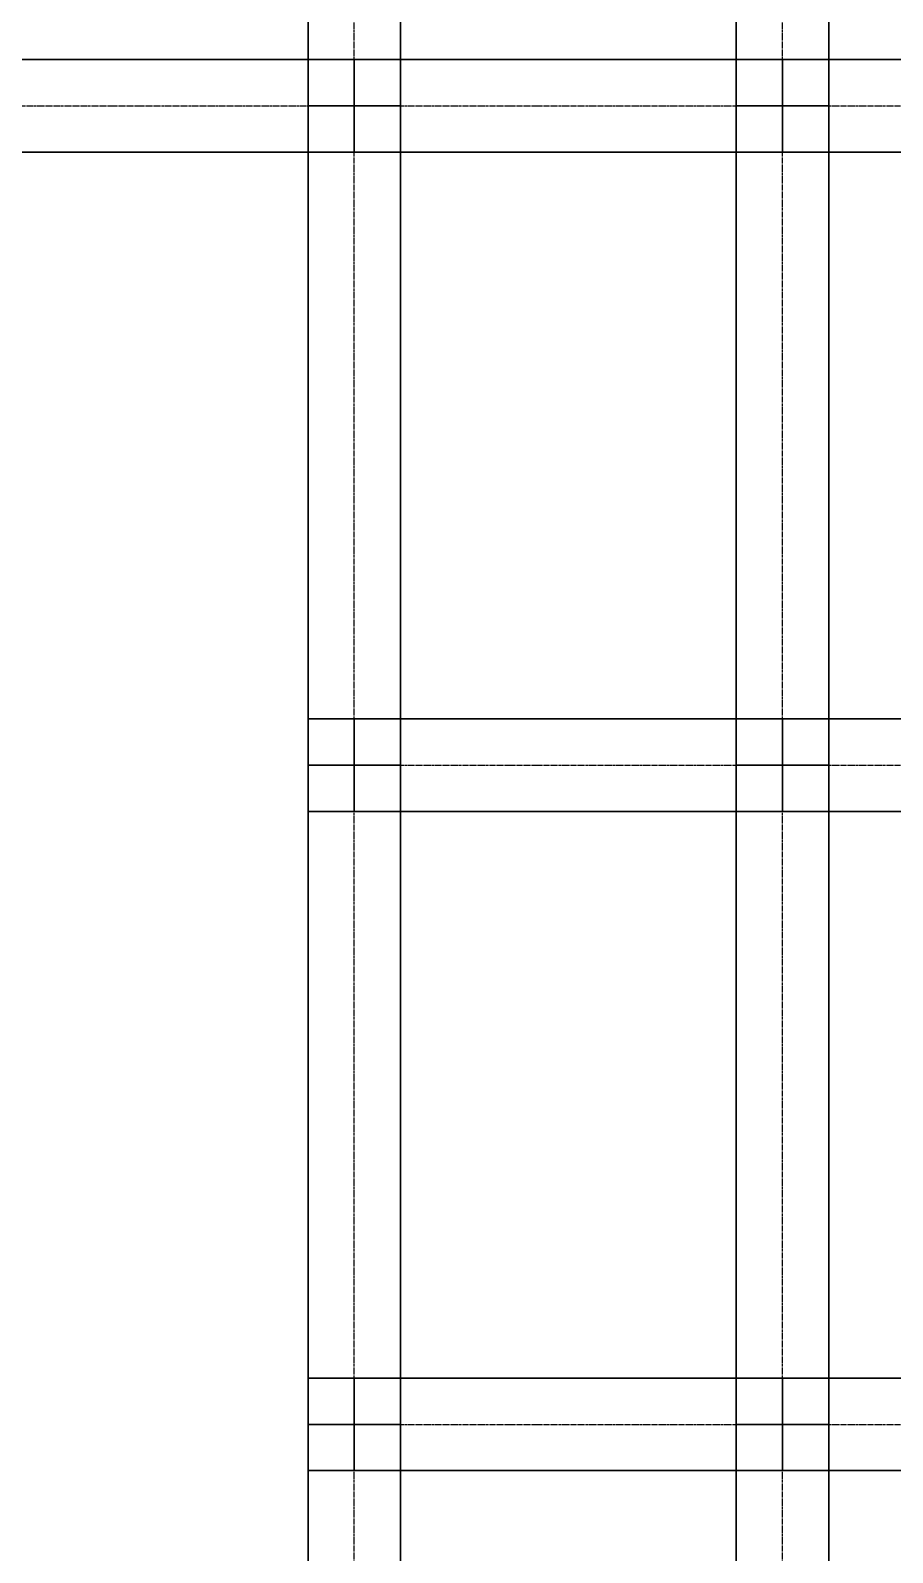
# Model space of a CAD drawing. Extents: x -12 to 2097, y 100 to 3117.
# Drawn here: x 1650 to 1873.5, y 2362.7 to 2757.5 of the extents above; entities that cross this region are included whole.
import ezdxf

# ---------------------------------------------------------------- set-up
doc = ezdxf.new("R2010")
doc.units = 0
doc.header["$MEASUREMENT"] = 0
doc.linetypes.add('Center', pattern=[2, 1.25, -0.25, 0.25, -0.25])
for name, color, linetype in [('BEAM', 5, 'CONTINUOUS'), ('CENTERLINES', 7, 'CONTINUOUS'), ('COLS', 5, 'CONTINUOUS')]:
    doc.layers.add(name, color=color, linetype=linetype)

msp = doc.modelspace()

# ---------------------------------------------------------------- linework, layer by layer
at = {"layer": 'BEAM', "color": 5, "linetype": 'CONTINUOUS'}
for points in [[(1722, 2737.92, 600), (1722, 2737.92, 624), (1722, 2908.92, 624), (1722, 2908.92, 600)], [(1722, 2737.92, 624), (1746, 2737.92, 624), (1746, 2908.92, 624), (1722, 2908.92, 624)], [(1746, 2737.92, 600), (1722, 2737.92, 600), (1722, 2908.92, 600), (1746, 2908.92, 600)], [(1722, 2737.92, 468), (1722, 2737.92, 492), (1722, 2908.92, 492), (1722, 2908.92, 468)], [(1722, 2737.92, 492), (1746, 2737.92, 492), (1746, 2908.92, 492), (1722, 2908.92, 492)], [(1746, 2737.92, 468), (1722, 2737.92, 468), (1722, 2908.92, 468), (1746, 2908.92, 468)], [(1722, 2737.92, 336), (1722, 2737.92, 360), (1722, 2908.92, 360), (1722, 2908.92, 336)], [(1722, 2737.92, 360), (1746, 2737.92, 360), (1746, 2908.92, 360), (1722, 2908.92, 360)], [(1746, 2737.92, 336), (1722, 2737.92, 336), (1722, 2908.92, 336), (1746, 2908.92, 336)], [(1722, 2737.92, 204), (1722, 2737.92, 228), (1722, 2908.92, 228), (1722, 2908.92, 204)], [(1722, 2737.92, 228), (1746, 2737.92, 228), (1746, 2908.92, 228), (1722, 2908.92, 228)], [(1746, 2737.92, 204), (1722, 2737.92, 204), (1722, 2908.92, 204), (1746, 2908.92, 204)], [(1722, 2737.92, 60), (1722, 2737.92, 84), (1722, 2908.92, 84), (1722, 2908.92, 60)], [(1722, 2737.92, 84), (1746, 2737.92, 84), (1746, 2908.92, 84), (1722, 2908.92, 84)], [(1746, 2737.92, 60), (1722, 2737.92, 60), (1722, 2908.92, 60), (1746, 2908.92, 60)], [(1746, 2737.92, 624), (1746, 2737.92, 600), (1746, 2908.92, 600), (1746, 2908.92, 624)], [(1746, 2737.92, 492), (1746, 2737.92, 468), (1746, 2908.92, 468), (1746, 2908.92, 492)], [(1746, 2737.92, 360), (1746, 2737.92, 336), (1746, 2908.92, 336), (1746, 2908.92, 360)], [(1746, 2737.92, 228), (1746, 2737.92, 204), (1746, 2908.92, 204), (1746, 2908.92, 228)], [(1746, 2737.92, 84), (1746, 2737.92, 60), (1746, 2908.92, 60), (1746, 2908.92, 84)], [(1833, 2737.92, 600), (1833, 2737.92, 624), (1833, 2908.92, 624), (1833, 2908.92, 600)], [(1833, 2737.92, 624), (1857, 2737.92, 624), (1857, 2908.92, 624), (1833, 2908.92, 624)], [(1857, 2737.92, 600), (1833, 2737.92, 600), (1833, 2908.92, 600), (1857, 2908.92, 600)], [(1833, 2737.92, 468), (1833, 2737.92, 492), (1833, 2908.92, 492), (1833, 2908.92, 468)], [(1833, 2737.92, 492), (1857, 2737.92, 492), (1857, 2908.92, 492), (1833, 2908.92, 492)], [(1857, 2737.92, 468), (1833, 2737.92, 468), (1833, 2908.92, 468), (1857, 2908.92, 468)], [(1833, 2737.92, 336), (1833, 2737.92, 360), (1833, 2908.92, 360), (1833, 2908.92, 336)], [(1833, 2737.92, 360), (1857, 2737.92, 360), (1857, 2908.92, 360), (1833, 2908.92, 360)], [(1857, 2737.92, 336), (1833, 2737.92, 336), (1833, 2908.92, 336), (1857, 2908.92, 336)], [(1833, 2737.92, 204), (1833, 2737.92, 228), (1833, 2908.92, 228), (1833, 2908.92, 204)], [(1833, 2737.92, 228), (1857, 2737.92, 228), (1857, 2908.92, 228), (1833, 2908.92, 228)], [(1857, 2737.92, 204), (1833, 2737.92, 204), (1833, 2908.92, 204), (1857, 2908.92, 204)], [(1833, 2737.92, 60), (1833, 2737.92, 84), (1833, 2908.92, 84), (1833, 2908.92, 60)], [(1833, 2737.92, 84), (1857, 2737.92, 84), (1857, 2908.92, 84), (1833, 2908.92, 84)], [(1857, 2737.92, 60), (1833, 2737.92, 60), (1833, 2908.92, 60), (1857, 2908.92, 60)], [(1857, 2737.92, 624), (1857, 2737.92, 600), (1857, 2908.92, 600), (1857, 2908.92, 624)], [(1857, 2737.92, 492), (1857, 2737.92, 468), (1857, 2908.92, 468), (1857, 2908.92, 492)], [(1857, 2737.92, 360), (1857, 2737.92, 336), (1857, 2908.92, 336), (1857, 2908.92, 360)], [(1857, 2737.92, 228), (1857, 2737.92, 204), (1857, 2908.92, 204), (1857, 2908.92, 228)], [(1857, 2737.92, 84), (1857, 2737.92, 60), (1857, 2908.92, 60), (1857, 2908.92, 84)], [(1512, 2749.92, 600), (1512, 2749.92, 624), (1734, 2749.92, 624), (1734, 2749.92, 600)], [(1512, 2749.92, 624), (1512, 2725.92, 624), (1734, 2725.92, 624), (1734, 2749.92, 624)], [(1512, 2725.92, 600), (1512, 2749.92, 600), (1734, 2749.92, 600), (1734, 2725.92, 600)], [(1512, 2749.92, 468), (1512, 2749.92, 492), (1734, 2749.92, 492), (1734, 2749.92, 468)], [(1512, 2749.92, 492), (1512, 2725.92, 492), (1734, 2725.92, 492), (1734, 2749.92, 492)], [(1512, 2725.92, 468), (1512, 2749.92, 468), (1734, 2749.92, 468), (1734, 2725.92, 468)], [(1512, 2749.92, 336), (1512, 2749.92, 360), (1734, 2749.92, 360), (1734, 2749.92, 336)], [(1512, 2749.92, 360), (1512, 2725.92, 360), (1734, 2725.92, 360), (1734, 2749.92, 360)], [(1512, 2725.92, 336), (1512, 2749.92, 336), (1734, 2749.92, 336), (1734, 2725.92, 336)], [(1512, 2749.92, 204), (1512, 2749.92, 228), (1734, 2749.92, 228), (1734, 2749.92, 204)], [(1512, 2749.92, 228), (1512, 2725.92, 228), (1734, 2725.92, 228), (1734, 2749.92, 228)], [(1512, 2725.92, 204), (1512, 2749.92, 204), (1734, 2749.92, 204), (1734, 2725.92, 204)], [(1512, 2749.92, 60), (1512, 2749.92, 84), (1734, 2749.92, 84), (1734, 2749.92, 60)], [(1512, 2749.92, 84), (1512, 2725.92, 84), (1734, 2725.92, 84), (1734, 2749.92, 84)], [(1512, 2725.92, 60), (1512, 2749.92, 60), (1734, 2749.92, 60), (1734, 2725.92, 60)], [(1512, 2749.92), (1512, 2749.92, 24), (1734, 2749.92, 24), (1734, 2749.92)], [(1512, 2749.92, 24), (1512, 2725.92, 24), (1734, 2725.92, 24), (1734, 2749.92, 24)], [(1512, 2725.92), (1512, 2749.92), (1734, 2749.92), (1734, 2725.92)], [(1734, 2749.92, 600), (1734, 2749.92, 624), (1845, 2749.92, 624), (1845, 2749.92, 600)], [(1734, 2749.92, 624), (1734, 2725.92, 624), (1845, 2725.92, 624), (1845, 2749.92, 624)], [(1734, 2725.92, 600), (1734, 2749.92, 600), (1845, 2749.92, 600), (1845, 2725.92, 600)], [(1734, 2749.92, 468), (1734, 2749.92, 492), (1845, 2749.92, 492), (1845, 2749.92, 468)], [(1734, 2749.92, 492), (1734, 2725.92, 492), (1845, 2725.92, 492), (1845, 2749.92, 492)], [(1734, 2725.92, 468), (1734, 2749.92, 468), (1845, 2749.92, 468), (1845, 2725.92, 468)], [(1734, 2749.92, 336), (1734, 2749.92, 360), (1845, 2749.92, 360), (1845, 2749.92, 336)], [(1734, 2749.92, 360), (1734, 2725.92, 360), (1845, 2725.92, 360), (1845, 2749.92, 360)], [(1734, 2725.92, 336), (1734, 2749.92, 336), (1845, 2749.92, 336), (1845, 2725.92, 336)], [(1734, 2749.92, 204), (1734, 2749.92, 228), (1845, 2749.92, 228), (1845, 2749.92, 204)], [(1734, 2749.92, 228), (1734, 2725.92, 228), (1845, 2725.92, 228), (1845, 2749.92, 228)], [(1734, 2725.92, 204), (1734, 2749.92, 204), (1845, 2749.92, 204), (1845, 2725.92, 204)], [(1734, 2749.92, 60), (1734, 2749.92, 84), (1845, 2749.92, 84), (1845, 2749.92, 60)], [(1734, 2749.92, 84), (1734, 2725.92, 84), (1845, 2725.92, 84), (1845, 2749.92, 84)], [(1734, 2725.92, 60), (1734, 2749.92, 60), (1845, 2749.92, 60), (1845, 2725.92, 60)], [(1845, 2749.92, 600), (1845, 2749.92, 624), (1974, 2749.92, 624), (1974, 2749.92, 600)], [(1845, 2749.92, 624), (1845, 2725.92, 624), (1974, 2725.92, 624), (1974, 2749.92, 624)], [(1845, 2725.92, 600), (1845, 2749.92, 600), (1974, 2749.92, 600), (1974, 2725.92, 600)], [(1845, 2749.92, 468), (1845, 2749.92, 492), (1974, 2749.92, 492), (1974, 2749.92, 468)], [(1845, 2749.92, 492), (1845, 2725.92, 492), (1974, 2725.92, 492), (1974, 2749.92, 492)], [(1845, 2725.92, 468), (1845, 2749.92, 468), (1974, 2749.92, 468), (1974, 2725.92, 468)], [(1845, 2749.92, 336), (1845, 2749.92, 360), (1974, 2749.92, 360), (1974, 2749.92, 336)], [(1845, 2749.92, 360), (1845, 2725.92, 360), (1974, 2725.92, 360), (1974, 2749.92, 360)], [(1845, 2725.92, 336), (1845, 2749.92, 336), (1974, 2749.92, 336), (1974, 2725.92, 336)], [(1845, 2749.92, 204), (1845, 2749.92, 228), (1974, 2749.92, 228), (1974, 2749.92, 204)], [(1845, 2749.92, 228), (1845, 2725.92, 228), (1974, 2725.92, 228), (1974, 2749.92, 228)], [(1845, 2725.92, 204), (1845, 2749.92, 204), (1974, 2749.92, 204), (1974, 2725.92, 204)], [(1845, 2749.92, 60), (1845, 2749.92, 84), (1974, 2749.92, 84), (1974, 2749.92, 60)], [(1845, 2749.92, 84), (1845, 2725.92, 84), (1974, 2725.92, 84), (1974, 2749.92, 84)], [(1845, 2725.92, 60), (1845, 2749.92, 60), (1974, 2749.92, 60), (1974, 2725.92, 60)], [(1722, 2566.92, 600), (1722, 2566.92, 624), (1722, 2737.92, 624), (1722, 2737.92, 600)], [(1722, 2566.92, 624), (1746, 2566.92, 624), (1746, 2737.92, 624), (1722, 2737.92, 624)], [(1746, 2566.92, 600), (1722, 2566.92, 600), (1722, 2737.92, 600), (1746, 2737.92, 600)], [(1722, 2566.92, 468), (1722, 2566.92, 492), (1722, 2737.92, 492), (1722, 2737.92, 468)], [(1722, 2566.92, 492), (1746, 2566.92, 492), (1746, 2737.92, 492), (1722, 2737.92, 492)], [(1746, 2566.92, 468), (1722, 2566.92, 468), (1722, 2737.92, 468), (1746, 2737.92, 468)], [(1722, 2566.92, 336), (1722, 2566.92, 360), (1722, 2737.92, 360), (1722, 2737.92, 336)], [(1722, 2566.92, 360), (1746, 2566.92, 360), (1746, 2737.92, 360), (1722, 2737.92, 360)], [(1746, 2566.92, 336), (1722, 2566.92, 336), (1722, 2737.92, 336), (1746, 2737.92, 336)], [(1722, 2566.92, 204), (1722, 2566.92, 228), (1722, 2737.92, 228), (1722, 2737.92, 204)], [(1722, 2566.92, 228), (1746, 2566.92, 228), (1746, 2737.92, 228), (1722, 2737.92, 228)], [(1746, 2566.92, 204), (1722, 2566.92, 204), (1722, 2737.92, 204), (1746, 2737.92, 204)], [(1722, 2566.92, 60), (1722, 2566.92, 84), (1722, 2737.92, 84), (1722, 2737.92, 60)], [(1722, 2566.92, 84), (1746, 2566.92, 84), (1746, 2737.92, 84), (1722, 2737.92, 84)], [(1746, 2566.92, 60), (1722, 2566.92, 60), (1722, 2737.92, 60), (1746, 2737.92, 60)], [(1746, 2566.92, 624), (1746, 2566.92, 600), (1746, 2737.92, 600), (1746, 2737.92, 624)], [(1746, 2566.92, 492), (1746, 2566.92, 468), (1746, 2737.92, 468), (1746, 2737.92, 492)], [(1746, 2566.92, 360), (1746, 2566.92, 336), (1746, 2737.92, 336), (1746, 2737.92, 360)], [(1746, 2566.92, 228), (1746, 2566.92, 204), (1746, 2737.92, 204), (1746, 2737.92, 228)], [(1746, 2566.92, 84), (1746, 2566.92, 60), (1746, 2737.92, 60), (1746, 2737.92, 84)], [(1833, 2566.92, 600), (1833, 2566.92, 624), (1833, 2737.92, 624), (1833, 2737.92, 600)], [(1833, 2566.92, 624), (1857, 2566.92, 624), (1857, 2737.92, 624), (1833, 2737.92, 624)], [(1857, 2566.92, 600), (1833, 2566.92, 600), (1833, 2737.92, 600), (1857, 2737.92, 600)], [(1833, 2566.92, 468), (1833, 2566.92, 492), (1833, 2737.92, 492), (1833, 2737.92, 468)], [(1833, 2566.92, 492), (1857, 2566.92, 492), (1857, 2737.92, 492), (1833, 2737.92, 492)], [(1857, 2566.92, 468), (1833, 2566.92, 468), (1833, 2737.92, 468), (1857, 2737.92, 468)], [(1833, 2566.92, 336), (1833, 2566.92, 360), (1833, 2737.92, 360), (1833, 2737.92, 336)], [(1833, 2566.92, 360), (1857, 2566.92, 360), (1857, 2737.92, 360), (1833, 2737.92, 360)], [(1857, 2566.92, 336), (1833, 2566.92, 336), (1833, 2737.92, 336), (1857, 2737.92, 336)], [(1833, 2566.92, 204), (1833, 2566.92, 228), (1833, 2737.92, 228), (1833, 2737.92, 204)], [(1833, 2566.92, 228), (1857, 2566.92, 228), (1857, 2737.92, 228), (1833, 2737.92, 228)], [(1857, 2566.92, 204), (1833, 2566.92, 204), (1833, 2737.92, 204), (1857, 2737.92, 204)], [(1833, 2566.92, 60), (1833, 2566.92, 84), (1833, 2737.92, 84), (1833, 2737.92, 60)], [(1833, 2566.92, 84), (1857, 2566.92, 84), (1857, 2737.92, 84), (1833, 2737.92, 84)], [(1857, 2566.92, 60), (1833, 2566.92, 60), (1833, 2737.92, 60), (1857, 2737.92, 60)], [(1857, 2566.92, 624), (1857, 2566.92, 600), (1857, 2737.92, 600), (1857, 2737.92, 624)], [(1857, 2566.92, 492), (1857, 2566.92, 468), (1857, 2737.92, 468), (1857, 2737.92, 492)], [(1857, 2566.92, 360), (1857, 2566.92, 336), (1857, 2737.92, 336), (1857, 2737.92, 360)], [(1857, 2566.92, 228), (1857, 2566.92, 204), (1857, 2737.92, 204), (1857, 2737.92, 228)], [(1857, 2566.92, 84), (1857, 2566.92, 60), (1857, 2737.92, 60), (1857, 2737.92, 84)], [(1512, 2725.92, 624), (1512, 2725.92, 600), (1734, 2725.92, 600), (1734, 2725.92, 624)], [(1512, 2725.92, 492), (1512, 2725.92, 468), (1734, 2725.92, 468), (1734, 2725.92, 492)], [(1512, 2725.92, 360), (1512, 2725.92, 336), (1734, 2725.92, 336), (1734, 2725.92, 360)], [(1512, 2725.92, 228), (1512, 2725.92, 204), (1734, 2725.92, 204), (1734, 2725.92, 228)], [(1512, 2725.92, 84), (1512, 2725.92, 60), (1734, 2725.92, 60), (1734, 2725.92, 84)], [(1512, 2725.92, 24), (1512, 2725.92), (1734, 2725.92), (1734, 2725.92, 24)], [(1734, 2725.92, 624), (1734, 2725.92, 600), (1845, 2725.92, 600), (1845, 2725.92, 624)], [(1734, 2725.92, 492), (1734, 2725.92, 468), (1845, 2725.92, 468), (1845, 2725.92, 492)], [(1734, 2725.92, 360), (1734, 2725.92, 336), (1845, 2725.92, 336), (1845, 2725.92, 360)], [(1734, 2725.92, 228), (1734, 2725.92, 204), (1845, 2725.92, 204), (1845, 2725.92, 228)], [(1734, 2725.92, 84), (1734, 2725.92, 60), (1845, 2725.92, 60), (1845, 2725.92, 84)], [(1845, 2725.92, 624), (1845, 2725.92, 600), (1974, 2725.92, 600), (1974, 2725.92, 624)], [(1845, 2725.92, 492), (1845, 2725.92, 468), (1974, 2725.92, 468), (1974, 2725.92, 492)], [(1845, 2725.92, 360), (1845, 2725.92, 336), (1974, 2725.92, 336), (1974, 2725.92, 360)], [(1845, 2725.92, 228), (1845, 2725.92, 204), (1974, 2725.92, 204), (1974, 2725.92, 228)], [(1845, 2725.92, 84), (1845, 2725.92, 60), (1974, 2725.92, 60), (1974, 2725.92, 84)], [(1734, 2578.92, 600), (1734, 2578.92, 624), (1845, 2578.92, 624), (1845, 2578.92, 600)], [(1734, 2578.92, 624), (1734, 2554.92, 624), (1845, 2554.92, 624), (1845, 2578.92, 624)], [(1734, 2554.92, 600), (1734, 2578.92, 600), (1845, 2578.92, 600), (1845, 2554.92, 600)], [(1734, 2578.92, 468), (1734, 2578.92, 492), (1845, 2578.92, 492), (1845, 2578.92, 468)], [(1734, 2578.92, 492), (1734, 2554.92, 492), (1845, 2554.92, 492), (1845, 2578.92, 492)], [(1734, 2554.92, 468), (1734, 2578.92, 468), (1845, 2578.92, 468), (1845, 2554.92, 468)], [(1734, 2578.92, 336), (1734, 2578.92, 360), (1845, 2578.92, 360), (1845, 2578.92, 336)], [(1734, 2578.92, 360), (1734, 2554.92, 360), (1845, 2554.92, 360), (1845, 2578.92, 360)], [(1734, 2554.92, 336), (1734, 2578.92, 336), (1845, 2578.92, 336), (1845, 2554.92, 336)], [(1734, 2578.92, 204), (1734, 2578.92, 228), (1845, 2578.92, 228), (1845, 2578.92, 204)], [(1734, 2578.92, 228), (1734, 2554.92, 228), (1845, 2554.92, 228), (1845, 2578.92, 228)], [(1734, 2554.92, 204), (1734, 2578.92, 204), (1845, 2578.92, 204), (1845, 2554.92, 204)], [(1734, 2578.92, 60), (1734, 2578.92, 84), (1845, 2578.92, 84), (1845, 2578.92, 60)], [(1734, 2578.92, 84), (1734, 2554.92, 84), (1845, 2554.92, 84), (1845, 2578.92, 84)], [(1734, 2554.92, 60), (1734, 2578.92, 60), (1845, 2578.92, 60), (1845, 2554.92, 60)], [(1845, 2578.92, 600), (1845, 2578.92, 624), (1974, 2578.92, 624), (1974, 2578.92, 600)], [(1845, 2578.92, 624), (1845, 2554.92, 624), (1974, 2554.92, 624), (1974, 2578.92, 624)], [(1845, 2554.92, 600), (1845, 2578.92, 600), (1974, 2578.92, 600), (1974, 2554.92, 600)], [(1845, 2578.92, 468), (1845, 2578.92, 492), (1974, 2578.92, 492), (1974, 2578.92, 468)], [(1845, 2578.92, 492), (1845, 2554.92, 492), (1974, 2554.92, 492), (1974, 2578.92, 492)], [(1845, 2554.92, 468), (1845, 2578.92, 468), (1974, 2578.92, 468), (1974, 2554.92, 468)], [(1845, 2578.92, 336), (1845, 2578.92, 360), (1974, 2578.92, 360), (1974, 2578.92, 336)], [(1845, 2578.92, 360), (1845, 2554.92, 360), (1974, 2554.92, 360), (1974, 2578.92, 360)], [(1845, 2554.92, 336), (1845, 2578.92, 336), (1974, 2578.92, 336), (1974, 2554.92, 336)], [(1845, 2578.92, 204), (1845, 2578.92, 228), (1974, 2578.92, 228), (1974, 2578.92, 204)], [(1845, 2578.92, 228), (1845, 2554.92, 228), (1974, 2554.92, 228), (1974, 2578.92, 228)], [(1845, 2554.92, 204), (1845, 2578.92, 204), (1974, 2578.92, 204), (1974, 2554.92, 204)], [(1845, 2578.92, 60), (1845, 2578.92, 84), (1974, 2578.92, 84), (1974, 2578.92, 60)], [(1845, 2578.92, 84), (1845, 2554.92, 84), (1974, 2554.92, 84), (1974, 2578.92, 84)], [(1845, 2554.92, 60), (1845, 2578.92, 60), (1974, 2578.92, 60), (1974, 2554.92, 60)], [(1722, 2395.92, 600), (1722, 2395.92, 624), (1722, 2566.92, 624), (1722, 2566.92, 600)], [(1722, 2395.92, 624), (1746, 2395.92, 624), (1746, 2566.92, 624), (1722, 2566.92, 624)], [(1746, 2395.92, 600), (1722, 2395.92, 600), (1722, 2566.92, 600), (1746, 2566.92, 600)], [(1722, 2395.92, 468), (1722, 2395.92, 492), (1722, 2566.92, 492), (1722, 2566.92, 468)], [(1722, 2395.92, 492), (1746, 2395.92, 492), (1746, 2566.92, 492), (1722, 2566.92, 492)], [(1746, 2395.92, 468), (1722, 2395.92, 468), (1722, 2566.92, 468), (1746, 2566.92, 468)], [(1722, 2395.92, 336), (1722, 2395.92, 360), (1722, 2566.92, 360), (1722, 2566.92, 336)], [(1722, 2395.92, 360), (1746, 2395.92, 360), (1746, 2566.92, 360), (1722, 2566.92, 360)], [(1746, 2395.92, 336), (1722, 2395.92, 336), (1722, 2566.92, 336), (1746, 2566.92, 336)], [(1722, 2395.92, 204), (1722, 2395.92, 228), (1722, 2566.92, 228), (1722, 2566.92, 204)], [(1722, 2395.92, 228), (1746, 2395.92, 228), (1746, 2566.92, 228), (1722, 2566.92, 228)], [(1746, 2395.92, 204), (1722, 2395.92, 204), (1722, 2566.92, 204), (1746, 2566.92, 204)], [(1722, 2395.92, 60), (1722, 2395.92, 84), (1722, 2566.92, 84), (1722, 2566.92, 60)], [(1722, 2395.92, 84), (1746, 2395.92, 84), (1746, 2566.92, 84), (1722, 2566.92, 84)], [(1746, 2395.92, 60), (1722, 2395.92, 60), (1722, 2566.92, 60), (1746, 2566.92, 60)], [(1746, 2395.92, 624), (1746, 2395.92, 600), (1746, 2566.92, 600), (1746, 2566.92, 624)], [(1746, 2395.92, 492), (1746, 2395.92, 468), (1746, 2566.92, 468), (1746, 2566.92, 492)], [(1746, 2395.92, 360), (1746, 2395.92, 336), (1746, 2566.92, 336), (1746, 2566.92, 360)], [(1746, 2395.92, 228), (1746, 2395.92, 204), (1746, 2566.92, 204), (1746, 2566.92, 228)], [(1746, 2395.92, 84), (1746, 2395.92, 60), (1746, 2566.92, 60), (1746, 2566.92, 84)], [(1833, 2395.92, 600), (1833, 2395.92, 624), (1833, 2566.92, 624), (1833, 2566.92, 600)], [(1833, 2395.92, 624), (1857, 2395.92, 624), (1857, 2566.92, 624), (1833, 2566.92, 624)], [(1857, 2395.92, 600), (1833, 2395.92, 600), (1833, 2566.92, 600), (1857, 2566.92, 600)], [(1833, 2395.92, 468), (1833, 2395.92, 492), (1833, 2566.92, 492), (1833, 2566.92, 468)], [(1833, 2395.92, 492), (1857, 2395.92, 492), (1857, 2566.92, 492), (1833, 2566.92, 492)], [(1857, 2395.92, 468), (1833, 2395.92, 468), (1833, 2566.92, 468), (1857, 2566.92, 468)], [(1833, 2395.92, 336), (1833, 2395.92, 360), (1833, 2566.92, 360), (1833, 2566.92, 336)], [(1833, 2395.92, 360), (1857, 2395.92, 360), (1857, 2566.92, 360), (1833, 2566.92, 360)], [(1857, 2395.92, 336), (1833, 2395.92, 336), (1833, 2566.92, 336), (1857, 2566.92, 336)], [(1833, 2395.92, 204), (1833, 2395.92, 228), (1833, 2566.92, 228), (1833, 2566.92, 204)], [(1833, 2395.92, 228), (1857, 2395.92, 228), (1857, 2566.92, 228), (1833, 2566.92, 228)], [(1857, 2395.92, 204), (1833, 2395.92, 204), (1833, 2566.92, 204), (1857, 2566.92, 204)], [(1833, 2395.92, 60), (1833, 2395.92, 84), (1833, 2566.92, 84), (1833, 2566.92, 60)], [(1833, 2395.92, 84), (1857, 2395.92, 84), (1857, 2566.92, 84), (1833, 2566.92, 84)], [(1857, 2395.92, 60), (1833, 2395.92, 60), (1833, 2566.92, 60), (1857, 2566.92, 60)], [(1857, 2395.92, 624), (1857, 2395.92, 600), (1857, 2566.92, 600), (1857, 2566.92, 624)], [(1857, 2395.92, 492), (1857, 2395.92, 468), (1857, 2566.92, 468), (1857, 2566.92, 492)], [(1857, 2395.92, 360), (1857, 2395.92, 336), (1857, 2566.92, 336), (1857, 2566.92, 360)], [(1857, 2395.92, 228), (1857, 2395.92, 204), (1857, 2566.92, 204), (1857, 2566.92, 228)], [(1857, 2395.92, 84), (1857, 2395.92, 60), (1857, 2566.92, 60), (1857, 2566.92, 84)], [(1734, 2554.92, 624), (1734, 2554.92, 600), (1845, 2554.92, 600), (1845, 2554.92, 624)], [(1734, 2554.92, 492), (1734, 2554.92, 468), (1845, 2554.92, 468), (1845, 2554.92, 492)], [(1734, 2554.92, 360), (1734, 2554.92, 336), (1845, 2554.92, 336), (1845, 2554.92, 360)], [(1734, 2554.92, 228), (1734, 2554.92, 204), (1845, 2554.92, 204), (1845, 2554.92, 228)], [(1734, 2554.92, 84), (1734, 2554.92, 60), (1845, 2554.92, 60), (1845, 2554.92, 84)], [(1845, 2554.92, 624), (1845, 2554.92, 600), (1974, 2554.92, 600), (1974, 2554.92, 624)], [(1845, 2554.92, 492), (1845, 2554.92, 468), (1974, 2554.92, 468), (1974, 2554.92, 492)], [(1845, 2554.92, 360), (1845, 2554.92, 336), (1974, 2554.92, 336), (1974, 2554.92, 360)], [(1845, 2554.92, 228), (1845, 2554.92, 204), (1974, 2554.92, 204), (1974, 2554.92, 228)], [(1845, 2554.92, 84), (1845, 2554.92, 60), (1974, 2554.92, 60), (1974, 2554.92, 84)], [(1734, 2407.92, 600), (1734, 2407.92, 624), (1845, 2407.92, 624), (1845, 2407.92, 600)], [(1734, 2407.92, 624), (1734, 2383.92, 624), (1845, 2383.92, 624), (1845, 2407.92, 624)], [(1734, 2383.92, 600), (1734, 2407.92, 600), (1845, 2407.92, 600), (1845, 2383.92, 600)], [(1734, 2407.92, 468), (1734, 2407.92, 492), (1845, 2407.92, 492), (1845, 2407.92, 468)], [(1734, 2407.92, 492), (1734, 2383.92, 492), (1845, 2383.92, 492), (1845, 2407.92, 492)], [(1734, 2383.92, 468), (1734, 2407.92, 468), (1845, 2407.92, 468), (1845, 2383.92, 468)], [(1734, 2407.92, 336), (1734, 2407.92, 360), (1845, 2407.92, 360), (1845, 2407.92, 336)], [(1734, 2407.92, 360), (1734, 2383.92, 360), (1845, 2383.92, 360), (1845, 2407.92, 360)], [(1734, 2383.92, 336), (1734, 2407.92, 336), (1845, 2407.92, 336), (1845, 2383.92, 336)], [(1734, 2407.92, 204), (1734, 2407.92, 228), (1845, 2407.92, 228), (1845, 2407.92, 204)], [(1734, 2407.92, 228), (1734, 2383.92, 228), (1845, 2383.92, 228), (1845, 2407.92, 228)], [(1734, 2383.92, 204), (1734, 2407.92, 204), (1845, 2407.92, 204), (1845, 2383.92, 204)], [(1734, 2407.92, 60), (1734, 2407.92, 84), (1845, 2407.92, 84), (1845, 2407.92, 60)], [(1734, 2407.92, 84), (1734, 2383.92, 84), (1845, 2383.92, 84), (1845, 2407.92, 84)], [(1734, 2383.92, 60), (1734, 2407.92, 60), (1845, 2407.92, 60), (1845, 2383.92, 60)], [(1845, 2407.92, 600), (1845, 2407.92, 624), (1974, 2407.92, 624), (1974, 2407.92, 600)], [(1845, 2407.92, 624), (1845, 2383.92, 624), (1974, 2383.92, 624), (1974, 2407.92, 624)], [(1845, 2383.92, 600), (1845, 2407.92, 600), (1974, 2407.92, 600), (1974, 2383.92, 600)], [(1845, 2407.92, 468), (1845, 2407.92, 492), (1974, 2407.92, 492), (1974, 2407.92, 468)], [(1845, 2407.92, 492), (1845, 2383.92, 492), (1974, 2383.92, 492), (1974, 2407.92, 492)], [(1845, 2383.92, 468), (1845, 2407.92, 468), (1974, 2407.92, 468), (1974, 2383.92, 468)], [(1845, 2407.92, 336), (1845, 2407.92, 360), (1974, 2407.92, 360), (1974, 2407.92, 336)], [(1845, 2407.92, 360), (1845, 2383.92, 360), (1974, 2383.92, 360), (1974, 2407.92, 360)], [(1845, 2383.92, 336), (1845, 2407.92, 336), (1974, 2407.92, 336), (1974, 2383.92, 336)], [(1845, 2407.92, 204), (1845, 2407.92, 228), (1974, 2407.92, 228), (1974, 2407.92, 204)], [(1845, 2407.92, 228), (1845, 2383.92, 228), (1974, 2383.92, 228), (1974, 2407.92, 228)], [(1845, 2383.92, 204), (1845, 2407.92, 204), (1974, 2407.92, 204), (1974, 2383.92, 204)], [(1845, 2407.92, 60), (1845, 2407.92, 84), (1974, 2407.92, 84), (1974, 2407.92, 60)], [(1845, 2407.92, 84), (1845, 2383.92, 84), (1974, 2383.92, 84), (1974, 2407.92, 84)], [(1845, 2383.92, 60), (1845, 2407.92, 60), (1974, 2407.92, 60), (1974, 2383.92, 60)], [(1722, 2224.92, 600), (1722, 2224.92, 624), (1722, 2395.92, 624), (1722, 2395.92, 600)], [(1722, 2224.92, 624), (1746, 2224.92, 624), (1746, 2395.92, 624), (1722, 2395.92, 624)], [(1746, 2224.92, 600), (1722, 2224.92, 600), (1722, 2395.92, 600), (1746, 2395.92, 600)], [(1722, 2224.92, 468), (1722, 2224.92, 492), (1722, 2395.92, 492), (1722, 2395.92, 468)], [(1722, 2224.92, 492), (1746, 2224.92, 492), (1746, 2395.92, 492), (1722, 2395.92, 492)], [(1746, 2224.92, 468), (1722, 2224.92, 468), (1722, 2395.92, 468), (1746, 2395.92, 468)], [(1722, 2224.92, 336), (1722, 2224.92, 360), (1722, 2395.92, 360), (1722, 2395.92, 336)], [(1722, 2224.92, 360), (1746, 2224.92, 360), (1746, 2395.92, 360), (1722, 2395.92, 360)], [(1746, 2224.92, 336), (1722, 2224.92, 336), (1722, 2395.92, 336), (1746, 2395.92, 336)], [(1722, 2224.92, 204), (1722, 2224.92, 228), (1722, 2395.92, 228), (1722, 2395.92, 204)], [(1722, 2224.92, 228), (1746, 2224.92, 228), (1746, 2395.92, 228), (1722, 2395.92, 228)], [(1746, 2224.92, 204), (1722, 2224.92, 204), (1722, 2395.92, 204), (1746, 2395.92, 204)], [(1722, 2224.92, 60), (1722, 2224.92, 84), (1722, 2395.92, 84), (1722, 2395.92, 60)], [(1722, 2224.92, 84), (1746, 2224.92, 84), (1746, 2395.92, 84), (1722, 2395.92, 84)], [(1746, 2224.92, 60), (1722, 2224.92, 60), (1722, 2395.92, 60), (1746, 2395.92, 60)], [(1746, 2224.92, 624), (1746, 2224.92, 600), (1746, 2395.92, 600), (1746, 2395.92, 624)], [(1746, 2224.92, 492), (1746, 2224.92, 468), (1746, 2395.92, 468), (1746, 2395.92, 492)], [(1746, 2224.92, 360), (1746, 2224.92, 336), (1746, 2395.92, 336), (1746, 2395.92, 360)], [(1746, 2224.92, 228), (1746, 2224.92, 204), (1746, 2395.92, 204), (1746, 2395.92, 228)], [(1746, 2224.92, 84), (1746, 2224.92, 60), (1746, 2395.92, 60), (1746, 2395.92, 84)], [(1833, 2224.92, 600), (1833, 2224.92, 624), (1833, 2395.92, 624), (1833, 2395.92, 600)], [(1833, 2224.92, 624), (1857, 2224.92, 624), (1857, 2395.92, 624), (1833, 2395.92, 624)], [(1857, 2224.92, 600), (1833, 2224.92, 600), (1833, 2395.92, 600), (1857, 2395.92, 600)], [(1833, 2224.92, 468), (1833, 2224.92, 492), (1833, 2395.92, 492), (1833, 2395.92, 468)], [(1833, 2224.92, 492), (1857, 2224.92, 492), (1857, 2395.92, 492), (1833, 2395.92, 492)], [(1857, 2224.92, 468), (1833, 2224.92, 468), (1833, 2395.92, 468), (1857, 2395.92, 468)], [(1833, 2224.92, 336), (1833, 2224.92, 360), (1833, 2395.92, 360), (1833, 2395.92, 336)], [(1833, 2224.92, 360), (1857, 2224.92, 360), (1857, 2395.92, 360), (1833, 2395.92, 360)], [(1857, 2224.92, 336), (1833, 2224.92, 336), (1833, 2395.92, 336), (1857, 2395.92, 336)], [(1833, 2224.92, 204), (1833, 2224.92, 228), (1833, 2395.92, 228), (1833, 2395.92, 204)], [(1833, 2224.92, 228), (1857, 2224.92, 228), (1857, 2395.92, 228), (1833, 2395.92, 228)], [(1857, 2224.92, 204), (1833, 2224.92, 204), (1833, 2395.92, 204), (1857, 2395.92, 204)], [(1833, 2224.92, 60), (1833, 2224.92, 84), (1833, 2395.92, 84), (1833, 2395.92, 60)], [(1833, 2224.92, 84), (1857, 2224.92, 84), (1857, 2395.92, 84), (1833, 2395.92, 84)], [(1857, 2224.92, 60), (1833, 2224.92, 60), (1833, 2395.92, 60), (1857, 2395.92, 60)], [(1857, 2224.92, 624), (1857, 2224.92, 600), (1857, 2395.92, 600), (1857, 2395.92, 624)], [(1857, 2224.92, 492), (1857, 2224.92, 468), (1857, 2395.92, 468), (1857, 2395.92, 492)], [(1857, 2224.92, 360), (1857, 2224.92, 336), (1857, 2395.92, 336), (1857, 2395.92, 360)], [(1857, 2224.92, 228), (1857, 2224.92, 204), (1857, 2395.92, 204), (1857, 2395.92, 228)], [(1857, 2224.92, 84), (1857, 2224.92, 60), (1857, 2395.92, 60), (1857, 2395.92, 84)], [(1734, 2383.92, 624), (1734, 2383.92, 600), (1845, 2383.92, 600), (1845, 2383.92, 624)], [(1734, 2383.92, 492), (1734, 2383.92, 468), (1845, 2383.92, 468), (1845, 2383.92, 492)], [(1734, 2383.92, 360), (1734, 2383.92, 336), (1845, 2383.92, 336), (1845, 2383.92, 360)], [(1734, 2383.92, 228), (1734, 2383.92, 204), (1845, 2383.92, 204), (1845, 2383.92, 228)], [(1734, 2383.92, 84), (1734, 2383.92, 60), (1845, 2383.92, 60), (1845, 2383.92, 84)], [(1845, 2383.92, 624), (1845, 2383.92, 600), (1974, 2383.92, 600), (1974, 2383.92, 624)], [(1845, 2383.92, 492), (1845, 2383.92, 468), (1974, 2383.92, 468), (1974, 2383.92, 492)], [(1845, 2383.92, 360), (1845, 2383.92, 336), (1974, 2383.92, 336), (1974, 2383.92, 360)], [(1845, 2383.92, 228), (1845, 2383.92, 204), (1974, 2383.92, 204), (1974, 2383.92, 228)], [(1845, 2383.92, 84), (1845, 2383.92, 60), (1974, 2383.92, 60), (1974, 2383.92, 84)]]:
    msp.add_3dface(points, dxfattribs=at)
at = {"layer": 'CENTERLINES', "color": 0, "linetype": 'CENTER', "ltscale": 0.5}
for p, q in [((1734, 2737.92, 624), (1734, 2908.92, 624)), ((1734, 2737.92, 492), (1734, 2908.92, 492)), ((1734, 2737.92, 360), (1734, 2908.92, 360)), ((1734, 2737.92, 228), (1734, 2908.92, 228)), ((1734, 2737.92, 84), (1734, 2908.92, 84)), ((1845, 2737.92, 624), (1845, 2908.92, 624)), ((1845, 2737.92, 492), (1845, 2908.92, 492)), ((1845, 2737.92, 360), (1845, 2908.92, 360)), ((1845, 2737.92, 228), (1845, 2908.92, 228)), ((1845, 2737.92, 84), (1845, 2908.92, 84)), ((1512, 2737.92, 624), (1734, 2737.92, 624)), ((1512, 2737.92, 492), (1734, 2737.92, 492)), ((1512, 2737.92, 360), (1734, 2737.92, 360)), ((1512, 2737.92, 228), (1734, 2737.92, 228)), ((1512, 2737.92, 84), (1734, 2737.92, 84)), ((1512, 2737.92, 24), (1734, 2737.92, 24)), ((1734, 2737.92, 624), (1845, 2737.92, 624)), ((1734, 2737.92, 492), (1845, 2737.92, 492)), ((1734, 2737.92, 360), (1845, 2737.92, 360)), ((1734, 2737.92, 228), (1845, 2737.92, 228)), ((1734, 2737.92, 84), (1845, 2737.92, 84)), ((1734, 2566.92, 624), (1734, 2737.92, 624)), ((1734, 2566.92, 492), (1734, 2737.92, 492)), ((1734, 2566.92, 360), (1734, 2737.92, 360)), ((1734, 2566.92, 228), (1734, 2737.92, 228)), ((1734, 2566.92, 84), (1734, 2737.92, 84)), ((1734, 2737.92, 492), (1734, 2737.92, 624)), ((1734, 2737.92, 360), (1734, 2737.92, 492)), ((1734, 2737.92, 228), (1734, 2737.92, 360)), ((1734, 2737.92, 84), (1734, 2737.92, 228)), ((1734, 2737.92, 24), (1734, 2737.92, 84)), ((1734, 2737.92), (1734, 2737.92, 24)), ((1845, 2737.92, 624), (1974, 2737.92, 624)), ((1845, 2737.92, 492), (1974, 2737.92, 492)), ((1845, 2737.92, 360), (1974, 2737.92, 360)), ((1845, 2737.92, 228), (1974, 2737.92, 228)), ((1845, 2737.92, 84), (1974, 2737.92, 84)), ((1845, 2566.92, 624), (1845, 2737.92, 624)), ((1845, 2566.92, 492), (1845, 2737.92, 492)), ((1845, 2566.92, 360), (1845, 2737.92, 360)), ((1845, 2566.92, 228), (1845, 2737.92, 228)), ((1845, 2566.92, 84), (1845, 2737.92, 84)), ((1845, 2737.92, 492), (1845, 2737.92, 624)), ((1845, 2737.92, 360), (1845, 2737.92, 492)), ((1845, 2737.92, 228), (1845, 2737.92, 360)), ((1845, 2737.92, 84), (1845, 2737.92, 228)), ((1845, 2737.92, 24), (1845, 2737.92, 84)), ((1845, 2737.92), (1845, 2737.92, 24)), ((1734, 2395.92, 624), (1734, 2566.92, 624)), ((1734, 2395.92, 492), (1734, 2566.92, 492)), ((1734, 2395.92, 360), (1734, 2566.92, 360)), ((1734, 2395.92, 228), (1734, 2566.92, 228)), ((1734, 2395.92, 84), (1734, 2566.92, 84)), ((1734, 2566.92, 624), (1845, 2566.92, 624)), ((1734, 2566.92, 492), (1845, 2566.92, 492)), ((1734, 2566.92, 360), (1845, 2566.92, 360)), ((1734, 2566.92, 228), (1845, 2566.92, 228)), ((1734, 2566.92, 84), (1845, 2566.92, 84)), ((1734, 2566.92, 492), (1734, 2566.92, 624)), ((1734, 2566.92, 360), (1734, 2566.92, 492)), ((1734, 2566.92, 228), (1734, 2566.92, 360)), ((1734, 2566.92, 84), (1734, 2566.92, 228)), ((1734, 2566.92, 24), (1734, 2566.92, 84)), ((1734, 2566.92), (1734, 2566.92, 24)), ((1845, 2395.92, 624), (1845, 2566.92, 624)), ((1845, 2395.92, 492), (1845, 2566.92, 492)), ((1845, 2395.92, 360), (1845, 2566.92, 360)), ((1845, 2395.92, 228), (1845, 2566.92, 228)), ((1845, 2395.92, 84), (1845, 2566.92, 84)), ((1845, 2566.92, 624), (1974, 2566.92, 624)), ((1845, 2566.92, 492), (1974, 2566.92, 492)), ((1845, 2566.92, 360), (1974, 2566.92, 360)), ((1845, 2566.92, 228), (1974, 2566.92, 228)), ((1845, 2566.92, 84), (1974, 2566.92, 84)), ((1845, 2566.92, 492), (1845, 2566.92, 624)), ((1845, 2566.92, 360), (1845, 2566.92, 492)), ((1845, 2566.92, 228), (1845, 2566.92, 360)), ((1845, 2566.92, 84), (1845, 2566.92, 228)), ((1845, 2566.92, 24), (1845, 2566.92, 84)), ((1845, 2566.92), (1845, 2566.92, 24)), ((1734, 2224.92, 624), (1734, 2395.92, 624)), ((1734, 2224.92, 492), (1734, 2395.92, 492)), ((1734, 2224.92, 360), (1734, 2395.92, 360)), ((1734, 2224.92, 228), (1734, 2395.92, 228)), ((1734, 2224.92, 84), (1734, 2395.92, 84)), ((1734, 2395.92, 624), (1845, 2395.92, 624)), ((1734, 2395.92, 492), (1845, 2395.92, 492)), ((1734, 2395.92, 360), (1845, 2395.92, 360)), ((1734, 2395.92, 228), (1845, 2395.92, 228)), ((1734, 2395.92, 84), (1845, 2395.92, 84)), ((1734, 2395.92, 492), (1734, 2395.92, 624)), ((1734, 2395.92, 360), (1734, 2395.92, 492)), ((1734, 2395.92, 228), (1734, 2395.92, 360)), ((1734, 2395.92, 84), (1734, 2395.92, 228)), ((1734, 2395.92, 24), (1734, 2395.92, 84)), ((1734, 2395.92), (1734, 2395.92, 24)), ((1845, 2224.92, 624), (1845, 2395.92, 624)), ((1845, 2224.92, 492), (1845, 2395.92, 492)), ((1845, 2224.92, 360), (1845, 2395.92, 360)), ((1845, 2224.92, 228), (1845, 2395.92, 228)), ((1845, 2224.92, 84), (1845, 2395.92, 84)), ((1845, 2395.92, 624), (1974, 2395.92, 624)), ((1845, 2395.92, 492), (1974, 2395.92, 492)), ((1845, 2395.92, 360), (1974, 2395.92, 360)), ((1845, 2395.92, 228), (1974, 2395.92, 228)), ((1845, 2395.92, 84), (1974, 2395.92, 84)), ((1845, 2395.92, 492), (1845, 2395.92, 624)), ((1845, 2395.92, 360), (1845, 2395.92, 492)), ((1845, 2395.92, 228), (1845, 2395.92, 360)), ((1845, 2395.92, 84), (1845, 2395.92, 228)), ((1845, 2395.92, 24), (1845, 2395.92, 84)), ((1845, 2395.92), (1845, 2395.92, 24))]:
    msp.add_line(p, q, dxfattribs=at)
at = {"layer": 'COLS', "color": 5, "linetype": 'CONTINUOUS'}
for points in [[(1746, 2749.92, 492), (1722, 2749.92, 492), (1722, 2749.92, 624), (1746, 2749.92, 624)], [(1722, 2749.92, 492), (1722, 2725.92, 492), (1722, 2725.92, 624), (1722, 2749.92, 624)], [(1746, 2749.92, 360), (1722, 2749.92, 360), (1722, 2749.92, 492), (1746, 2749.92, 492)], [(1722, 2749.92, 360), (1722, 2725.92, 360), (1722, 2725.92, 492), (1722, 2749.92, 492)], [(1746, 2749.92, 228), (1722, 2749.92, 228), (1722, 2749.92, 360), (1746, 2749.92, 360)], [(1722, 2749.92, 228), (1722, 2725.92, 228), (1722, 2725.92, 360), (1722, 2749.92, 360)], [(1746, 2749.92, 84), (1722, 2749.92, 84), (1722, 2749.92, 228), (1746, 2749.92, 228)], [(1722, 2749.92, 84), (1722, 2725.92, 84), (1722, 2725.92, 228), (1722, 2749.92, 228)], [(1746, 2749.92, 24), (1722, 2749.92, 24), (1722, 2749.92, 84), (1746, 2749.92, 84)], [(1722, 2749.92, 24), (1722, 2725.92, 24), (1722, 2725.92, 84), (1722, 2749.92, 84)], [(1746, 2749.92), (1722, 2749.92), (1722, 2749.92, 24), (1746, 2749.92, 24)], [(1722, 2749.92), (1722, 2725.92), (1722, 2725.92, 24), (1722, 2749.92, 24)], [(1746, 2725.92, 492), (1746, 2749.92, 492), (1746, 2749.92, 624), (1746, 2725.92, 624)], [(1746, 2725.92, 360), (1746, 2749.92, 360), (1746, 2749.92, 492), (1746, 2725.92, 492)], [(1746, 2725.92, 228), (1746, 2749.92, 228), (1746, 2749.92, 360), (1746, 2725.92, 360)], [(1746, 2725.92, 84), (1746, 2749.92, 84), (1746, 2749.92, 228), (1746, 2725.92, 228)], [(1746, 2725.92, 24), (1746, 2749.92, 24), (1746, 2749.92, 84), (1746, 2725.92, 84)], [(1746, 2725.92), (1746, 2749.92), (1746, 2749.92, 24), (1746, 2725.92, 24)], [(1857, 2749.92, 492), (1833, 2749.92, 492), (1833, 2749.92, 624), (1857, 2749.92, 624)], [(1833, 2749.92, 492), (1833, 2725.92, 492), (1833, 2725.92, 624), (1833, 2749.92, 624)], [(1857, 2749.92, 360), (1833, 2749.92, 360), (1833, 2749.92, 492), (1857, 2749.92, 492)], [(1833, 2749.92, 360), (1833, 2725.92, 360), (1833, 2725.92, 492), (1833, 2749.92, 492)], [(1857, 2749.92, 228), (1833, 2749.92, 228), (1833, 2749.92, 360), (1857, 2749.92, 360)], [(1833, 2749.92, 228), (1833, 2725.92, 228), (1833, 2725.92, 360), (1833, 2749.92, 360)], [(1857, 2749.92, 84), (1833, 2749.92, 84), (1833, 2749.92, 228), (1857, 2749.92, 228)], [(1833, 2749.92, 84), (1833, 2725.92, 84), (1833, 2725.92, 228), (1833, 2749.92, 228)], [(1857, 2749.92, 24), (1833, 2749.92, 24), (1833, 2749.92, 84), (1857, 2749.92, 84)], [(1833, 2749.92, 24), (1833, 2725.92, 24), (1833, 2725.92, 84), (1833, 2749.92, 84)], [(1857, 2749.92), (1833, 2749.92), (1833, 2749.92, 24), (1857, 2749.92, 24)], [(1833, 2749.92), (1833, 2725.92), (1833, 2725.92, 24), (1833, 2749.92, 24)], [(1857, 2725.92, 492), (1857, 2749.92, 492), (1857, 2749.92, 624), (1857, 2725.92, 624)], [(1857, 2725.92, 360), (1857, 2749.92, 360), (1857, 2749.92, 492), (1857, 2725.92, 492)], [(1857, 2725.92, 228), (1857, 2749.92, 228), (1857, 2749.92, 360), (1857, 2725.92, 360)], [(1857, 2725.92, 84), (1857, 2749.92, 84), (1857, 2749.92, 228), (1857, 2725.92, 228)], [(1857, 2725.92, 24), (1857, 2749.92, 24), (1857, 2749.92, 84), (1857, 2725.92, 84)], [(1857, 2725.92), (1857, 2749.92), (1857, 2749.92, 24), (1857, 2725.92, 24)], [(1722, 2725.92, 492), (1746, 2725.92, 492), (1746, 2725.92, 624), (1722, 2725.92, 624)], [(1722, 2725.92, 360), (1746, 2725.92, 360), (1746, 2725.92, 492), (1722, 2725.92, 492)], [(1722, 2725.92, 228), (1746, 2725.92, 228), (1746, 2725.92, 360), (1722, 2725.92, 360)], [(1722, 2725.92, 84), (1746, 2725.92, 84), (1746, 2725.92, 228), (1722, 2725.92, 228)], [(1722, 2725.92, 24), (1746, 2725.92, 24), (1746, 2725.92, 84), (1722, 2725.92, 84)], [(1722, 2725.92), (1746, 2725.92), (1746, 2725.92, 24), (1722, 2725.92, 24)], [(1833, 2725.92, 492), (1857, 2725.92, 492), (1857, 2725.92, 624), (1833, 2725.92, 624)], [(1833, 2725.92, 360), (1857, 2725.92, 360), (1857, 2725.92, 492), (1833, 2725.92, 492)], [(1833, 2725.92, 228), (1857, 2725.92, 228), (1857, 2725.92, 360), (1833, 2725.92, 360)], [(1833, 2725.92, 84), (1857, 2725.92, 84), (1857, 2725.92, 228), (1833, 2725.92, 228)], [(1833, 2725.92, 24), (1857, 2725.92, 24), (1857, 2725.92, 84), (1833, 2725.92, 84)], [(1833, 2725.92), (1857, 2725.92), (1857, 2725.92, 24), (1833, 2725.92, 24)], [(1746, 2578.92, 492), (1722, 2578.92, 492), (1722, 2578.92, 624), (1746, 2578.92, 624)], [(1722, 2578.92, 492), (1722, 2554.92, 492), (1722, 2554.92, 624), (1722, 2578.92, 624)], [(1746, 2578.92, 360), (1722, 2578.92, 360), (1722, 2578.92, 492), (1746, 2578.92, 492)], [(1722, 2578.92, 360), (1722, 2554.92, 360), (1722, 2554.92, 492), (1722, 2578.92, 492)], [(1746, 2578.92, 228), (1722, 2578.92, 228), (1722, 2578.92, 360), (1746, 2578.92, 360)], [(1722, 2578.92, 228), (1722, 2554.92, 228), (1722, 2554.92, 360), (1722, 2578.92, 360)], [(1746, 2578.92, 84), (1722, 2578.92, 84), (1722, 2578.92, 228), (1746, 2578.92, 228)], [(1722, 2578.92, 84), (1722, 2554.92, 84), (1722, 2554.92, 228), (1722, 2578.92, 228)], [(1746, 2578.92, 24), (1722, 2578.92, 24), (1722, 2578.92, 84), (1746, 2578.92, 84)], [(1722, 2578.92, 24), (1722, 2554.92, 24), (1722, 2554.92, 84), (1722, 2578.92, 84)], [(1746, 2578.92), (1722, 2578.92), (1722, 2578.92, 24), (1746, 2578.92, 24)], [(1722, 2578.92), (1722, 2554.92), (1722, 2554.92, 24), (1722, 2578.92, 24)], [(1746, 2554.92, 492), (1746, 2578.92, 492), (1746, 2578.92, 624), (1746, 2554.92, 624)], [(1746, 2554.92, 360), (1746, 2578.92, 360), (1746, 2578.92, 492), (1746, 2554.92, 492)], [(1746, 2554.92, 228), (1746, 2578.92, 228), (1746, 2578.92, 360), (1746, 2554.92, 360)], [(1746, 2554.92, 84), (1746, 2578.92, 84), (1746, 2578.92, 228), (1746, 2554.92, 228)], [(1746, 2554.92, 24), (1746, 2578.92, 24), (1746, 2578.92, 84), (1746, 2554.92, 84)], [(1746, 2554.92), (1746, 2578.92), (1746, 2578.92, 24), (1746, 2554.92, 24)], [(1857, 2578.92, 492), (1833, 2578.92, 492), (1833, 2578.92, 624), (1857, 2578.92, 624)], [(1833, 2578.92, 492), (1833, 2554.92, 492), (1833, 2554.92, 624), (1833, 2578.92, 624)], [(1857, 2578.92, 360), (1833, 2578.92, 360), (1833, 2578.92, 492), (1857, 2578.92, 492)], [(1833, 2578.92, 360), (1833, 2554.92, 360), (1833, 2554.92, 492), (1833, 2578.92, 492)], [(1857, 2578.92, 228), (1833, 2578.92, 228), (1833, 2578.92, 360), (1857, 2578.92, 360)], [(1833, 2578.92, 228), (1833, 2554.92, 228), (1833, 2554.92, 360), (1833, 2578.92, 360)], [(1857, 2578.92, 84), (1833, 2578.92, 84), (1833, 2578.92, 228), (1857, 2578.92, 228)], [(1833, 2578.92, 84), (1833, 2554.92, 84), (1833, 2554.92, 228), (1833, 2578.92, 228)], [(1857, 2578.92, 24), (1833, 2578.92, 24), (1833, 2578.92, 84), (1857, 2578.92, 84)], [(1833, 2578.92, 24), (1833, 2554.92, 24), (1833, 2554.92, 84), (1833, 2578.92, 84)], [(1857, 2578.92), (1833, 2578.92), (1833, 2578.92, 24), (1857, 2578.92, 24)], [(1833, 2578.92), (1833, 2554.92), (1833, 2554.92, 24), (1833, 2578.92, 24)], [(1857, 2554.92, 492), (1857, 2578.92, 492), (1857, 2578.92, 624), (1857, 2554.92, 624)], [(1857, 2554.92, 360), (1857, 2578.92, 360), (1857, 2578.92, 492), (1857, 2554.92, 492)], [(1857, 2554.92, 228), (1857, 2578.92, 228), (1857, 2578.92, 360), (1857, 2554.92, 360)], [(1857, 2554.92, 84), (1857, 2578.92, 84), (1857, 2578.92, 228), (1857, 2554.92, 228)], [(1857, 2554.92, 24), (1857, 2578.92, 24), (1857, 2578.92, 84), (1857, 2554.92, 84)], [(1857, 2554.92), (1857, 2578.92), (1857, 2578.92, 24), (1857, 2554.92, 24)], [(1722, 2554.92, 492), (1746, 2554.92, 492), (1746, 2554.92, 624), (1722, 2554.92, 624)], [(1722, 2554.92, 360), (1746, 2554.92, 360), (1746, 2554.92, 492), (1722, 2554.92, 492)], [(1722, 2554.92, 228), (1746, 2554.92, 228), (1746, 2554.92, 360), (1722, 2554.92, 360)], [(1722, 2554.92, 84), (1746, 2554.92, 84), (1746, 2554.92, 228), (1722, 2554.92, 228)], [(1722, 2554.92, 24), (1746, 2554.92, 24), (1746, 2554.92, 84), (1722, 2554.92, 84)], [(1722, 2554.92), (1746, 2554.92), (1746, 2554.92, 24), (1722, 2554.92, 24)], [(1833, 2554.92, 492), (1857, 2554.92, 492), (1857, 2554.92, 624), (1833, 2554.92, 624)], [(1833, 2554.92, 360), (1857, 2554.92, 360), (1857, 2554.92, 492), (1833, 2554.92, 492)], [(1833, 2554.92, 228), (1857, 2554.92, 228), (1857, 2554.92, 360), (1833, 2554.92, 360)], [(1833, 2554.92, 84), (1857, 2554.92, 84), (1857, 2554.92, 228), (1833, 2554.92, 228)], [(1833, 2554.92, 24), (1857, 2554.92, 24), (1857, 2554.92, 84), (1833, 2554.92, 84)], [(1833, 2554.92), (1857, 2554.92), (1857, 2554.92, 24), (1833, 2554.92, 24)], [(1746, 2407.92, 492), (1722, 2407.92, 492), (1722, 2407.92, 624), (1746, 2407.92, 624)], [(1722, 2407.92, 492), (1722, 2383.92, 492), (1722, 2383.92, 624), (1722, 2407.92, 624)], [(1746, 2407.92, 360), (1722, 2407.92, 360), (1722, 2407.92, 492), (1746, 2407.92, 492)], [(1722, 2407.92, 360), (1722, 2383.92, 360), (1722, 2383.92, 492), (1722, 2407.92, 492)], [(1746, 2407.92, 228), (1722, 2407.92, 228), (1722, 2407.92, 360), (1746, 2407.92, 360)], [(1722, 2407.92, 228), (1722, 2383.92, 228), (1722, 2383.92, 360), (1722, 2407.92, 360)], [(1746, 2407.92, 84), (1722, 2407.92, 84), (1722, 2407.92, 228), (1746, 2407.92, 228)], [(1722, 2407.92, 84), (1722, 2383.92, 84), (1722, 2383.92, 228), (1722, 2407.92, 228)], [(1746, 2407.92, 24), (1722, 2407.92, 24), (1722, 2407.92, 84), (1746, 2407.92, 84)], [(1722, 2407.92, 24), (1722, 2383.92, 24), (1722, 2383.92, 84), (1722, 2407.92, 84)], [(1746, 2407.92), (1722, 2407.92), (1722, 2407.92, 24), (1746, 2407.92, 24)], [(1722, 2407.92), (1722, 2383.92), (1722, 2383.92, 24), (1722, 2407.92, 24)], [(1746, 2383.92, 492), (1746, 2407.92, 492), (1746, 2407.92, 624), (1746, 2383.92, 624)], [(1746, 2383.92, 360), (1746, 2407.92, 360), (1746, 2407.92, 492), (1746, 2383.92, 492)], [(1746, 2383.92, 228), (1746, 2407.92, 228), (1746, 2407.92, 360), (1746, 2383.92, 360)], [(1746, 2383.92, 84), (1746, 2407.92, 84), (1746, 2407.92, 228), (1746, 2383.92, 228)], [(1746, 2383.92, 24), (1746, 2407.92, 24), (1746, 2407.92, 84), (1746, 2383.92, 84)], [(1746, 2383.92), (1746, 2407.92), (1746, 2407.92, 24), (1746, 2383.92, 24)], [(1857, 2407.92, 492), (1833, 2407.92, 492), (1833, 2407.92, 624), (1857, 2407.92, 624)], [(1833, 2407.92, 492), (1833, 2383.92, 492), (1833, 2383.92, 624), (1833, 2407.92, 624)], [(1857, 2407.92, 360), (1833, 2407.92, 360), (1833, 2407.92, 492), (1857, 2407.92, 492)], [(1833, 2407.92, 360), (1833, 2383.92, 360), (1833, 2383.92, 492), (1833, 2407.92, 492)], [(1857, 2407.92, 228), (1833, 2407.92, 228), (1833, 2407.92, 360), (1857, 2407.92, 360)], [(1833, 2407.92, 228), (1833, 2383.92, 228), (1833, 2383.92, 360), (1833, 2407.92, 360)], [(1857, 2407.92, 84), (1833, 2407.92, 84), (1833, 2407.92, 228), (1857, 2407.92, 228)], [(1833, 2407.92, 84), (1833, 2383.92, 84), (1833, 2383.92, 228), (1833, 2407.92, 228)], [(1857, 2407.92, 24), (1833, 2407.92, 24), (1833, 2407.92, 84), (1857, 2407.92, 84)], [(1833, 2407.92, 24), (1833, 2383.92, 24), (1833, 2383.92, 84), (1833, 2407.92, 84)], [(1857, 2407.92), (1833, 2407.92), (1833, 2407.92, 24), (1857, 2407.92, 24)], [(1833, 2407.92), (1833, 2383.92), (1833, 2383.92, 24), (1833, 2407.92, 24)], [(1857, 2383.92, 492), (1857, 2407.92, 492), (1857, 2407.92, 624), (1857, 2383.92, 624)], [(1857, 2383.92, 360), (1857, 2407.92, 360), (1857, 2407.92, 492), (1857, 2383.92, 492)], [(1857, 2383.92, 228), (1857, 2407.92, 228), (1857, 2407.92, 360), (1857, 2383.92, 360)], [(1857, 2383.92, 84), (1857, 2407.92, 84), (1857, 2407.92, 228), (1857, 2383.92, 228)], [(1857, 2383.92, 24), (1857, 2407.92, 24), (1857, 2407.92, 84), (1857, 2383.92, 84)], [(1857, 2383.92), (1857, 2407.92), (1857, 2407.92, 24), (1857, 2383.92, 24)], [(1722, 2383.92, 492), (1746, 2383.92, 492), (1746, 2383.92, 624), (1722, 2383.92, 624)], [(1722, 2383.92, 360), (1746, 2383.92, 360), (1746, 2383.92, 492), (1722, 2383.92, 492)], [(1722, 2383.92, 228), (1746, 2383.92, 228), (1746, 2383.92, 360), (1722, 2383.92, 360)], [(1722, 2383.92, 84), (1746, 2383.92, 84), (1746, 2383.92, 228), (1722, 2383.92, 228)], [(1722, 2383.92, 24), (1746, 2383.92, 24), (1746, 2383.92, 84), (1722, 2383.92, 84)], [(1722, 2383.92), (1746, 2383.92), (1746, 2383.92, 24), (1722, 2383.92, 24)], [(1833, 2383.92, 492), (1857, 2383.92, 492), (1857, 2383.92, 624), (1833, 2383.92, 624)], [(1833, 2383.92, 360), (1857, 2383.92, 360), (1857, 2383.92, 492), (1833, 2383.92, 492)], [(1833, 2383.92, 228), (1857, 2383.92, 228), (1857, 2383.92, 360), (1833, 2383.92, 360)], [(1833, 2383.92, 84), (1857, 2383.92, 84), (1857, 2383.92, 228), (1833, 2383.92, 228)], [(1833, 2383.92, 24), (1857, 2383.92, 24), (1857, 2383.92, 84), (1833, 2383.92, 84)], [(1833, 2383.92), (1857, 2383.92), (1857, 2383.92, 24), (1833, 2383.92, 24)]]:
    msp.add_3dface(points, dxfattribs=at)

doc.saveas('drawing.dxf')
